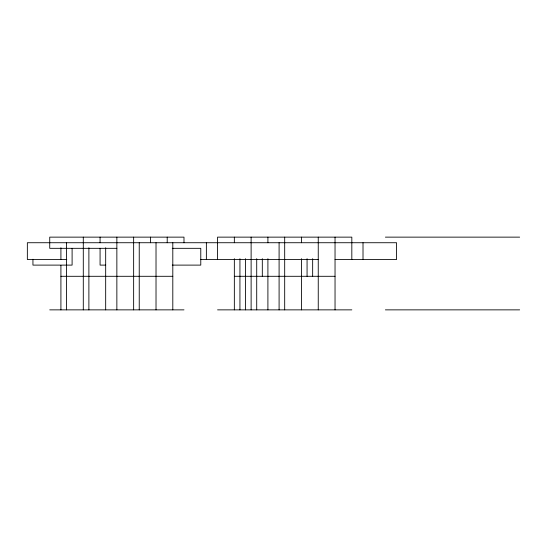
<?xml version="1.0" encoding="UTF-8"?>
<svg xmlns="http://www.w3.org/2000/svg" width="547" height="547" viewBox="0 0 547 547"><rect width="100%" height="100%" fill="white"/><g stroke="black" fill="none" stroke-linecap="round" stroke-linejoin="round"><path stroke-width="0.82" d="M385.389 237.138L519.65 237.138M116.86 248.324L49.729 248.324L49.729 237.138L183.99 237.138L183.99 242.731M172.243 248.324L200.776 248.324L200.776 265.11L172.243 265.11M66.789 259.517L27.35 259.517L27.35 242.731L396.575 242.731L396.575 259.517L335.037 259.517M200.496 259.517L318.251 259.517M105.674 265.11L100.074 265.11L100.074 248.324M60.915 276.297L172.804 276.297M234.342 276.297L335.037 276.297M49.729 309.862L183.99 309.862M217.556 309.862L351.824 309.862M385.389 309.862L519.65 309.862M363.01 242.731L363.01 259.517M351.824 259.517L351.824 237.138L217.556 237.138L217.556 259.517M335.037 237.138L335.037 309.862M318.251 237.138L318.251 309.862M312.658 258.676L312.658 276.297M307.065 258.676L307.065 276.297M301.472 237.138L301.472 242.731M301.472 258.676L301.472 309.862M284.686 237.138L284.686 309.862M279.093 242.731L279.093 309.862M267.907 237.138L267.907 242.731M267.907 258.676L267.907 309.862M262.314 258.676L262.314 276.297M256.714 258.676L256.714 309.862M251.121 237.138L251.121 309.862M245.528 258.676L245.528 309.862M239.935 258.676L239.935 309.862M234.342 237.138L234.342 242.731M234.342 258.676L234.342 309.862M206.369 242.731L206.369 259.517M172.804 242.731L172.804 309.862M167.211 237.138L167.211 242.731M156.018 242.731L156.018 309.862M150.425 237.138L150.425 242.731M139.239 242.731L139.239 309.862M133.639 237.138L133.639 309.862M116.86 237.138L116.86 309.862M105.674 247.764L105.674 309.862M100.074 237.138L100.074 242.731M88.888 247.764L88.888 309.862M83.294 237.138L83.294 309.862M72.101 248.324L72.101 265.11L32.943 265.11L32.943 259.237M66.508 242.731L66.508 309.862M60.915 247.764L60.915 259.517M60.915 265.391L60.915 309.862"/></g></svg>
